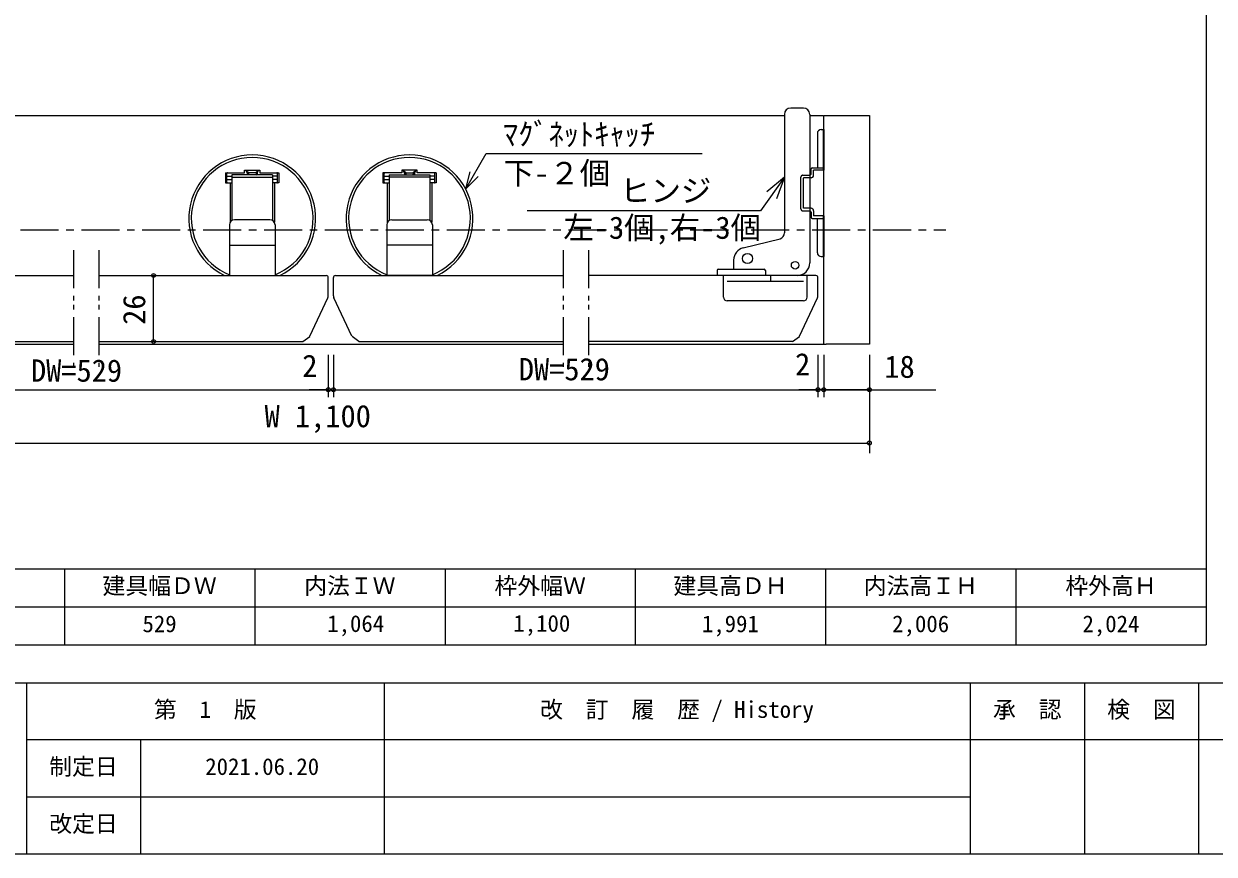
# Model space of a CAD drawing. Units: millimetres on the paper, enlarged 10 times, with parts at other scales. Extents: x -2058 to 1892, y -400 to 2383.
# Drawn here: x -1261 to 303, y -400 to 691 of the extents above; entities that cross this region are included whole.
import ezdxf
from ezdxf.enums import TextEntityAlignment as Align

# ---------------------------------------------------------------- set-up
doc = ezdxf.new("R2010")
doc.units = ezdxf.units.MM
doc.header["$LTSCALE"] = 10
doc.header["$PDMODE"] = 32
doc.header["$PDSIZE"] = 5
for name, pattern in [('CHAIN1', [8, 5, -1, 1, -1]), ('DOUBLE_CHAIN1', [8.8, 5, -1, 0.6, -0.6, 0.6, -1]), ('USER9', [18, 9, -9])]:
    doc.linetypes.add(name, pattern=pattern)
doc.layers.add('0-0_0', color=7, linetype='Continuous', lineweight=18)
doc.layers.add('2-0_NOTE$005', color=7, linetype='Continuous', lineweight=18)
doc.styles.add('ＭＳ ゴシック', font='')
doc.styles.get('ＭＳ ゴシック').set_extended_font_data('MS Gothic')

msp = doc.modelspace()

# ---------------------------------------------------------------- linework, layer by layer
at = {"layer": '0-0_0'}
for p, q in [((292.04, 2332.81), (292.04, -124.69)), ((-2007.96, -24.69), (292.04, -24.69)), ((-1207.96, -24.69), (-1207.96, -124.69)), ((-957.96, -24.69), (-957.96, -124.69)), ((-707.96, -24.69), (-707.96, -124.69)), ((-457.96, -24.69), (-457.96, -124.69)), ((-207.96, -24.69), (-207.96, -124.69)), ((42.04, -24.69), (42.04, -124.69)), ((-2007.96, -74.69), (292.04, -74.69)), ((-2007.96, -124.69), (292.04, -124.69)), ((-2057.96, -174.69), (1892.04, -174.69)), ((-1257.96, -174.69), (-1257.96, -399.69)), ((-787.96, -174.69), (-787.96, -399.69)), ((-17.96, -174.69), (-17.96, -399.69)), ((132.04, -174.69), (132.04, -399.69)), ((282.04, -174.69), (282.04, -399.69)), ((1892.04, -249.69), (-1257.96, -249.69)), ((-1107.96, -249.69), (-1107.96, -399.69)), ((-17.96, -324.69), (-1257.96, -324.69)), ((1892.04, -399.69), (-2057.96, -399.69))]:
    msp.add_line(p, q, dxfattribs=at)
msp.add_lwpolyline([(-2007.96, 2332.81), (-2007.96, -124.69), (292.04, -124.69)], dxfattribs=at)
at = {"layer": '2-0_NOTE$005'}
for p, q in [((-237.13, 580.44), (-253.79, 580.44)), ((-1452.96, 570.44), (-262.13, 570.44)), ((-262.13, 572.11), (-262.13, 416.45)), ((-228.79, 572.11), (-228.79, 377.11)), ((-228.79, 570.44), (-211.29, 570.44)), ((-210.46, 270.44), (-210.46, 570.44)), ((-213.79, 552.11), (-210.46, 552.11)), ((-211.29, 552.11), (-211.29, 498.78)), ((-210.46, 552.11), (-210.46, 498.78)), ((-218.79, 547.11), (-218.79, 502.11)), ((-225.46, 502.11), (-210.46, 502.11)), ((-996.29, 495.44), (-996.29, 482.11)), ((-996.29, 495.44), (-971.29, 495.44)), ((-994.63, 483.11), (-994.63, 494.44)), ((-994.63, 491), (-987.96, 491)), ((-994.63, 486.55), (-987.96, 486.55)), ((-987.96, 492.78), (-987.96, 432.88)), ((-934.63, 492.78), (-987.96, 492.78)), ((-987.96, 489.44), (-934.63, 489.44)), ((-969.63, 498.78), (-967.96, 494.78)), ((-965.63, 495.44), (-969.63, 498.78)), ((-967.96, 494.78), (-967.96, 493.78)), ((-955.29, 495.44), (-967.29, 495.44)), ((-966.29, 494.78), (-966.29, 493.44)), ((-956.96, 495.44), (-952.96, 498.78)), ((-956.29, 494.78), (-956.29, 493.44)), ((-954.63, 494.78), (-952.96, 498.78)), ((-954.63, 494.78), (-954.63, 493.78)), ((-934.63, 492.78), (-934.63, 432.88)), ((-927.96, 491), (-934.63, 491)), ((-927.96, 486.55), (-934.63, 486.55)), ((-927.96, 483.11), (-927.96, 494.44)), ((-926.29, 495.44), (-926.29, 482.11)), ((-789.63, 495.44), (-789.63, 482.11)), ((-787.96, 483.11), (-787.96, 494.44)), ((-787.96, 491), (-781.29, 491)), ((-787.96, 486.55), (-781.29, 486.55)), ((-781.29, 492.78), (-781.29, 432.88)), ((-781.29, 492.78), (-727.96, 492.78)), ((-727.96, 489.44), (-781.29, 489.44)), ((-761.29, 494.78), (-762.96, 498.78)), ((-758.96, 495.44), (-762.96, 498.78)), ((-761.29, 494.78), (-761.29, 493.78)), ((-760.63, 495.44), (-748.63, 495.44)), ((-759.63, 494.78), (-759.63, 493.44)), ((-750.29, 495.44), (-746.29, 498.78)), ((-749.63, 494.78), (-749.63, 493.44)), ((-746.29, 498.78), (-747.96, 494.78)), ((-747.96, 494.78), (-747.96, 493.78)), ((-719.63, 495.44), (-744.63, 495.44)), ((-727.96, 492.78), (-727.96, 432.88)), ((-721.29, 491), (-727.96, 491)), ((-721.29, 486.55), (-727.96, 486.55)), ((-721.29, 483.11), (-721.29, 494.44)), ((-719.63, 495.44), (-719.63, 482.11)), ((-227.13, 488.78), (-236.79, 488.78)), ((-227.13, 493.78), (-227.13, 500.44)), ((-210.46, 498.78), (-223.79, 498.78)), ((-223.79, 492.11), (-223.79, 498.78)), ((-996.29, 482.11), (-987.96, 482.11)), ((-990.46, 482.11), (-990.46, 430.34)), ((-926.29, 482.11), (-934.63, 482.11)), ((-932.13, 482.11), (-932.13, 430.34)), ((-789.63, 482.11), (-781.29, 482.11)), ((-783.79, 482.11), (-783.79, 430.34)), ((-719.63, 482.11), (-727.96, 482.11)), ((-725.46, 482.11), (-725.46, 430.34)), ((-227.13, 448.78), (-236.79, 448.78)), ((-227.13, 443.78), (-227.13, 437.11)), ((-223.79, 445.44), (-223.79, 438.78)), ((-210.46, 438.78), (-223.79, 438.78)), ((-211.29, 438.78), (-211.29, 385.44)), ((-210.46, 438.78), (-210.46, 385.44)), ((-991.29, 427.11), (-991.29, 360.44)), ((-937.96, 433.78), (-984.63, 433.78)), ((-931.29, 427.11), (-931.29, 360.44)), ((-784.63, 427.11), (-784.63, 360.44)), ((-777.96, 433.78), (-731.29, 433.78)), ((-724.63, 427.11), (-724.63, 360.44)), ((-225.46, 435.44), (-210.46, 435.44)), ((-218.79, 390.44), (-218.79, 435.44)), ((-316.05, 396.86), (-267.83, 408.54)), ((-991.29, 400.44), (-931.29, 400.44)), ((-724.63, 400.44), (-784.63, 400.44)), ((-328.79, 380.66), (-328.79, 368.78)), ((-213.79, 385.44), (-210.46, 385.44)), ((-1495.29, 360.44), (-1196.29, 360.44)), ((-1162.96, 360.44), (-863.96, 360.44)), ((-991.29, 360.44), (-931.29, 360.44)), ((-851.96, 360.44), (-552.96, 360.44)), ((-724.63, 360.44), (-784.63, 360.44)), ((-220.63, 360.44), (-519.63, 360.44)), ((-350.46, 367.11), (-350.46, 360.44)), ((-245.46, 360.44), (-350.46, 360.44)), ((-348.79, 368.78), (-288.79, 368.78)), ((-342.13, 332.11), (-342.13, 360.44)), ((-246.29, 360.44), (-329.63, 360.44)), ((-287.13, 367.11), (-287.13, 360.44)), ((-280.46, 360.44), (-280.46, 352.78)), ((-232.13, 332.11), (-232.13, 360.44)), ((-861.29, 333.77), (-861.29, 357.78)), ((-854.63, 333.77), (-854.63, 357.78)), ((-237.13, 352.78), (-337.13, 352.78)), ((-217.96, 333.77), (-217.96, 357.78)), ((-885.43, 280.69), (-861.86, 331.24)), ((-830.49, 280.69), (-854.07, 331.24)), ((-242.1, 280.69), (-218.52, 331.24)), ((-237.13, 327.11), (-337.13, 327.11)), ((-1507.96, 270.44), (-1196.29, 270.44)), ((-1464.45, 273.78), (-1196.29, 273.78)), ((-1162.96, 273.78), (-894.8, 273.78)), ((-1162.96, 270.44), (-552.96, 270.44)), ((-894.8, 273.96), (-885.76, 280.29)), ((-821.12, 273.96), (-830.16, 280.29)), ((-821.12, 273.78), (-552.96, 273.78)), ((-251.47, 273.78), (-519.63, 273.78)), ((-519.63, 270.44), (-207.13, 270.44)), ((-251.47, 273.96), (-242.43, 280.29))]:
    msp.add_line(p, q, dxfattribs=at)
at = {"layer": '2-0_NOTE$005', "color": 4}
for p, q in [((-680.85, 474.19), (-674.81, 496.73)), ((-680.85, 474.19), (-664.35, 490.69)), ((-262.13, 489.71), (-293.29, 445.21)), ((-262.13, 489.71), (-285.36, 470.21)), ((-262.13, 489.71), (-272.5, 461.2)), ((-293.29, 445.21), (-600.16, 445.21)), ((-1090.88, 273.78), (-1090.88, 360.44)), ((-861.29, 256.41), (-861.29, 200.44)), ((-854.63, 256.41), (-854.63, 200.44)), ((-217.96, 256.41), (-217.96, 200.44)), ((-210.46, 256.41), (-210.46, 200.44)), ((-210.46, 253.78), (-210.46, 200.44)), ((-150.46, 256.41), (-150.46, 200.44)), ((-150.46, 243.78), (-150.46, 127.11)), ((-1497.96, 210.44), (-861.29, 210.44)), ((-861.29, 210.44), (-886.29, 210.44)), ((-861.29, 210.44), (-854.63, 210.44)), ((-854.63, 210.44), (-217.96, 210.44)), ((-854.63, 210.44), (-829.63, 210.44)), ((-217.96, 210.44), (-242.96, 210.44)), ((-210.46, 210.44), (-217.96, 210.44)), ((-150.46, 210.44), (-210.46, 210.44)), ((-210.46, 210.44), (-63.19, 210.44)), ((-1564.63, 140.44), (-151.29, 140.44)), ((-1564.63, 140.44), (-150.46, 140.44))]:
    msp.add_line(p, q, dxfattribs=at)
at = {"layer": '2-0_NOTE$005', "linetype": 'USER9'}
for p, q in [((-240.46, 447.94), (-240.46, 489.61)), ((-237.96, 492.11), (-228.79, 492.11)), ((-237.13, 449.11), (-237.13, 488.44)), ((-237.96, 445.44), (-228.79, 445.44))]:
    msp.add_line(p, q, dxfattribs=at)
at = {"layer": '2-0_NOTE$005', "color": 4, "linetype": 'CHAIN1'}
msp.add_line((-1665.75, 420.44), (-50.17, 420.44), dxfattribs=at)
at = {"layer": '2-0_NOTE$005', "linetype": 'DOUBLE_CHAIN1'}
for p, q in [((-1196.29, 393.78), (-1196.29, 240.44)), ((-1162.96, 393.78), (-1162.96, 240.44)), ((-552.96, 393.78), (-552.96, 240.44)), ((-519.63, 393.78), (-519.63, 240.44))]:
    msp.add_line(p, q, dxfattribs=at)
at = {"layer": '2-0_NOTE$005'}
for points in [[(-210.46, 570.44), (-150.46, 570.44), (-150.46, 270.44), (-207.13, 270.44)], [(-971.29, 495.44), (-971.29, 498.78), (-951.29, 498.78), (-951.29, 495.44), (-926.29, 495.44)], [(-744.63, 495.44), (-744.63, 498.78), (-764.63, 498.78), (-764.63, 495.44), (-789.63, 495.44)]]:
    msp.add_lwpolyline(points, dxfattribs=at)
at = {"layer": '2-0_NOTE$005', "color": 4}
msp.add_lwpolyline([(-680.85, 474.19), (-653.97, 520.73), (-369.96, 520.73)], dxfattribs=at)
at = {"layer": '2-0_NOTE$005'}
for centre, radius in [((-310.69, 382.88), 6.67), ((-247.97, 373.92), 5)]:
    msp.add_circle(centre, radius, dxfattribs=at)
for centre, radius, start, end in [((-253.79, 572.11), 8.33, 90, 180), ((-237.13, 572.11), 8.33, 0, 90), ((-213.79, 547.11), 5, 90, 180), ((-961.29, 435.44), 83.33, 295.84193, 244.15807), ((-754.63, 435.44), 83.33, 295.84193, 244.15807), ((-961.29, 435.44), 80, 292.02431, 247.97569), ((-754.63, 435.44), 80, 292.02431, 247.97569), ((-225.46, 500.44), 1.67, 90, 180), ((-993.63, 494.44), 1, 90, 180), ((-967.29, 494.78), 0.667, 90, 180), ((-966.96, 493.78), 1, 180, 270), ((-965.63, 494.78), 0.667, 90, 180), ((-965.63, 493.44), 0.667, 180, 270), ((-956.96, 494.78), 0.667, 0, 90), ((-956.96, 493.44), 0.667, 270, 0), ((-955.63, 493.78), 1, 270, 0), ((-955.29, 494.78), 0.667, 0, 90), ((-928.96, 494.44), 1, 0, 90), ((-786.96, 494.44), 1, 90, 180), ((-760.63, 494.78), 0.667, 90, 180), ((-760.29, 493.78), 1, 180, 270), ((-758.96, 494.78), 0.667, 90, 180), ((-758.96, 493.44), 0.667, 180, 270), ((-750.29, 494.78), 0.667, 0, 90), ((-750.29, 493.44), 0.667, 270, 0), ((-748.96, 493.78), 1, 270, 0), ((-748.63, 494.78), 0.667, 0, 90), ((-722.29, 494.44), 1, 0, 90), ((-228.79, 493.78), 1.67, 270, 0), ((-227.13, 492.11), 3.33, 270, 0), ((-993.63, 483.11), 1, 180, 270), ((-928.96, 483.11), 1, 270, 0), ((-786.96, 483.11), 1, 180, 270), ((-722.29, 483.11), 1, 270, 0), ((-228.79, 443.78), 1.67, 0, 90), ((-227.13, 445.44), 3.33, 0, 90), ((-984.63, 427.11), 6.67, 90, 180), ((-937.96, 427.11), 6.67, 0, 90), ((-777.96, 427.11), 6.67, 90, 180), ((-731.29, 427.11), 6.67, 0, 90), ((-225.46, 437.11), 1.67, 180, 270), ((-270.46, 416.45), 8.33, 288.43495, 0), ((-312.13, 380.66), 16.67, 103.61549, 180), ((-245.46, 377.11), 16.67, 270, 0), ((-213.79, 390.44), 5, 180, 270), ((-863.96, 357.78), 2.67, 0, 90), ((-851.96, 357.78), 2.67, 90, 180), ((-348.79, 367.11), 1.67, 90, 180), ((-288.79, 367.11), 1.67, 0, 90), ((-220.63, 357.78), 2.67, 0, 90), ((-867.29, 333.77), 6, 335, 0), ((-848.63, 333.77), 6, 180, 205), ((-337.13, 332.11), 5, 180, 270), ((-337.13, 332.11), 5, 180, 270), ((-237.13, 332.11), 5, 270, 0), ((-237.13, 332.11), 5, 270, 0), ((-223.96, 333.77), 6, 335, 0)]:
    msp.add_arc(centre, radius, start, end, dxfattribs=at)
at = {"layer": '2-0_NOTE$005', "linetype": 'USER9'}
for centre, radius, start, end in [((-237.96, 489.61), 2.5, 90, 180), ((-236.79, 488.44), 0.333, 90, 180), ((-237.96, 447.94), 2.5, 180, 270), ((-236.79, 449.11), 0.333, 180, 270)]:
    msp.add_arc(centre, radius, start, end, dxfattribs=at)
at = {"layer": '2-0_NOTE$005', "color": 4}
for p in [(-1090.88, 360.44), (-1090.88, 273.78), (-861.29, 210.44), (-854.63, 210.44), (-217.96, 210.44), (-210.46, 210.44), (-150.46, 210.44), (-150.46, 140.44)]:
    msp.add_point(p, dxfattribs=at)

# ---------------------------------------------------------------- texts
at = {"layer": '0-0_0', "style": 'ＭＳ ゴシック'}
for s, p in [('建具幅ＤＷ', (-1157.96, -64.69)), ('内法ＩＷ', (-892.96, -64.69)), ('枠外幅Ｗ', (-642.96, -64.69)), ('建具高ＤＨ', (-407.96, -64.69)), ('内法高ＩＨ', (-157.96, -64.69)), ('枠外高Ｈ', (107.04, -64.69)), ('529', (-1105.46, -114.69)), ('1,064', (-862.75, -114.37)), ('1,100', (-618.21, -114.01)), ('1,991', (-370.46, -114.69)), ('2,006', (-120.46, -114.69)), ('2,024', (129.54, -114.69)), ('第\u30001\u3000版', (-1090.46, -227.19)), ('改\u3000訂\u3000履\u3000歴 / History', (-582.96, -227.19)), ('承\u3000認', (12.04, -227.19)), ('検\u3000図', (162.04, -227.19)), ('制定日', (-1227.96, -302.19)), ('2021.06.20', (-1022.96, -302.19)), ('改定日', (-1227.96, -377.19))]:
    msp.add_text(s, height=21.99, dxfattribs=at).set_placement(p, align=Align.BOTTOM_LEFT)
at = {"layer": '2-0_NOTE$005', "style": 'ＭＳ ゴシック'}
for s, p in [('ﾏｸﾞﾈｯﾄｷｬｯﾁ', (-631.93, 522.59)), ('下-２個', (-631.01, 471.49)), ('ヒンジ', (-478.08, 448.43)), ('左-3個,右-3個', (-552.57, 399.86)), ('DW=529', (-1251.95, 212.15)), ('2', (-895.55, 218.37)), ('DW=529', (-611.07, 213.98)), ('2', (-248.05, 220.4)), ('18', (-130.74, 217.27)), ('W 1,100', (-945.05, 152.37))]:
    msp.add_text(s, height=29.33, dxfattribs=at).set_placement(p, align=Align.BOTTOM_LEFT)
msp.add_text('26', height=29.33, rotation=90, dxfattribs=at).set_placement((-1093.05, 295.68), align=Align.BOTTOM_LEFT)

doc.saveas('drawing.dxf')
